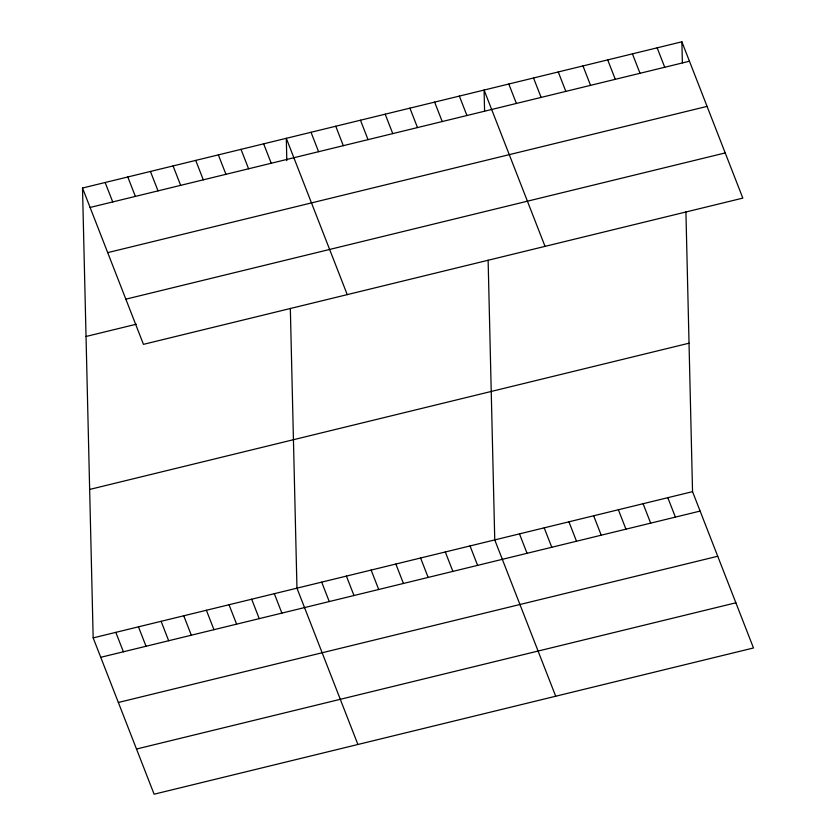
<?xml version="1.0" encoding="UTF-8"?>
<svg xmlns="http://www.w3.org/2000/svg" width="836" height="836" viewBox="0 0 836 836"><rect width="100%" height="100%" fill="white"/><g stroke="black" fill="none" stroke-linecap="round" stroke-linejoin="round"><path stroke-width="1.25" d="M82.513 188.027L681.883 41.8L742.828 198.111L143.458 344.348L82.513 188.027L93.172 637.889L154.117 794.2L753.487 647.973L692.542 491.652L685.917 211.916M90.079 207.453L689.449 61.227M107.698 252.629L707.068 106.391M125.839 299.173L725.209 152.936M86.035 336.48L136.352 324.211M89.661 489.436L689.021 343.199M93.172 637.889L692.542 491.652M100.748 657.305L700.119 511.078M118.357 702.48L717.727 556.253M136.508 749.025L735.879 602.798M657.159 47.83L664.725 67.256M632.434 53.859L640 73.286M607.709 59.899L615.275 79.316M582.985 65.929L590.55 85.345M558.26 71.959L565.836 91.385M533.535 77.988L541.111 97.415M508.81 84.028L516.387 103.445M667.818 497.681L675.394 517.108M545.03 246.369L484.086 90.058L484.587 111.083M643.093 503.721L650.669 523.137M459.361 96.088L466.937 115.514M618.368 509.751L625.945 529.167M434.636 102.117L442.213 121.544M593.654 515.781L601.22 535.207M409.912 108.157L417.488 127.574M568.929 521.81L576.495 541.237M385.187 114.187L392.763 133.603M544.205 527.85L551.77 547.267M360.462 120.217L368.039 139.643M519.48 533.88L527.046 553.296M335.748 126.246L343.314 145.673M555.7 696.221L494.755 539.91L488.12 260.174M311.023 132.276L318.589 151.703M470.031 545.939L477.607 565.366M347.243 294.627L286.299 138.316L286.821 160.585M445.306 551.979L452.882 571.396M263.654 143.834L271.23 163.26M420.581 558.009L428.157 577.425M241.008 149.362L248.585 168.778M395.856 564.039L403.433 583.465M218.363 154.89L225.939 174.306M371.132 570.068L378.708 589.495M195.728 160.407L203.294 179.834M346.407 576.098L353.983 595.525M173.083 165.936L180.649 185.352M321.682 582.138L329.259 601.554M150.438 171.453L158.014 190.88M357.902 744.479L296.958 588.168L290.332 308.432M127.793 176.981L135.369 196.408M274.323 593.696L281.889 613.112M105.148 182.509L112.724 201.925M251.678 599.213L259.244 618.64M229.033 604.741L236.609 624.158M206.387 610.259L213.964 629.686M183.753 615.787L191.319 635.214M161.108 621.315L168.673 640.731M138.462 626.833L146.039 646.259M115.817 632.361L123.394 651.787M681.883 41.8L682.375 62.836"/></g></svg>
